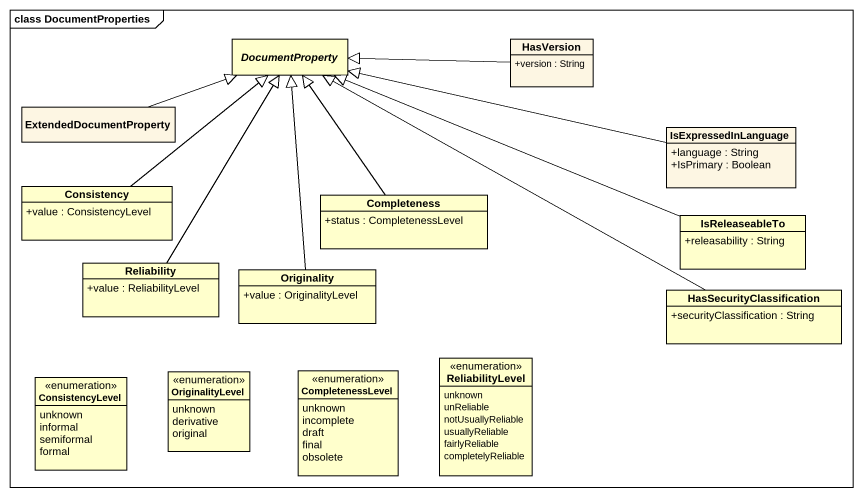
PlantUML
@startuml
mainframe class DocumentProperties
hide circle
hide empty members
skinparam classAttributeIconSize 0
abstract class DocumentProperty #FFFFCC
class HasVersion {
  +version : String
}
class ExtendedDocumentProperty
class IsExpressedInLanguage {
  +language : String
  +IsPrimary : Boolean
}
class Consistency #FFFFCC {
  +value : ConsistencyLevel
}
class Completeness #FFFFCC {
  +status : CompletenessLevel
}
class IsReleaseableTo #FFFFCC {
  +releasability : String
}
class Reliability #FFFFCC {
  +value : ReliabilityLevel
}
class Originality #FFFFCC {
  +value : OriginalityLevel
}
class HasSecurityClassification #FFFFCC {
  +securityClassification : String
}
enum ReliabilityLevel #FFFFCC {
  unknown
  unReliable
  notUsuallyReliable
  usuallyReliable
  fairlyReliable
  completelyReliable
}
enum ConsistencyLevel #FFFFCC {
  unknown
  informal
  semiformal
  formal
}
enum OriginalityLevel #FFFFCC {
  unknown
  derivative
  original
}
enum CompletenessLevel #FFFFCC {
  unknown
  incomplete
  draft
  final
  obsolete
}
HasVersion -left-|> DocumentProperty
ExtendedDocumentProperty -right-|> DocumentProperty
IsExpressedInLanguage -left-|> DocumentProperty
Consistency -up-|> DocumentProperty
Completeness -up-|> DocumentProperty
IsReleaseableTo -left-|> DocumentProperty
Reliability -up-|> DocumentProperty
Originality -up-|> DocumentProperty
HasSecurityClassification -left-|> DocumentProperty
@enduml
